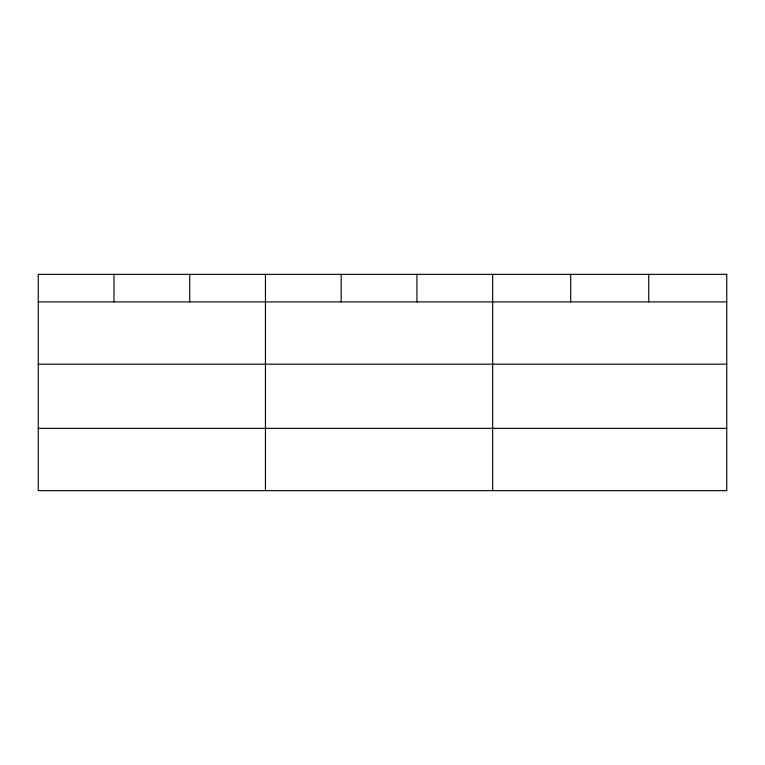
<?xml version="1.0" encoding="UTF-8"?>
<svg xmlns="http://www.w3.org/2000/svg" width="765" height="765" viewBox="0 0 765 765"><rect width="100%" height="100%" fill="white"/><g stroke="black" fill="none" stroke-linecap="round" stroke-linejoin="round"><path stroke-width="1.15" d="M38.25 301.907L726.75 301.907M38.25 364.188L726.75 364.188M38.25 428.362L726.75 428.362M648.72 274.358L648.72 301.907M570.69 274.358L570.69 301.907M492.66 274.358L492.66 490.642M416.925 274.358L416.925 301.907M341.19 274.358L341.19 301.907M265.455 274.358L265.455 490.642M189.72 274.358L189.72 301.907M113.985 274.358L113.985 301.907M726.75 274.358L38.25 274.358L38.25 490.642L726.75 490.642L726.75 274.358"/></g></svg>
